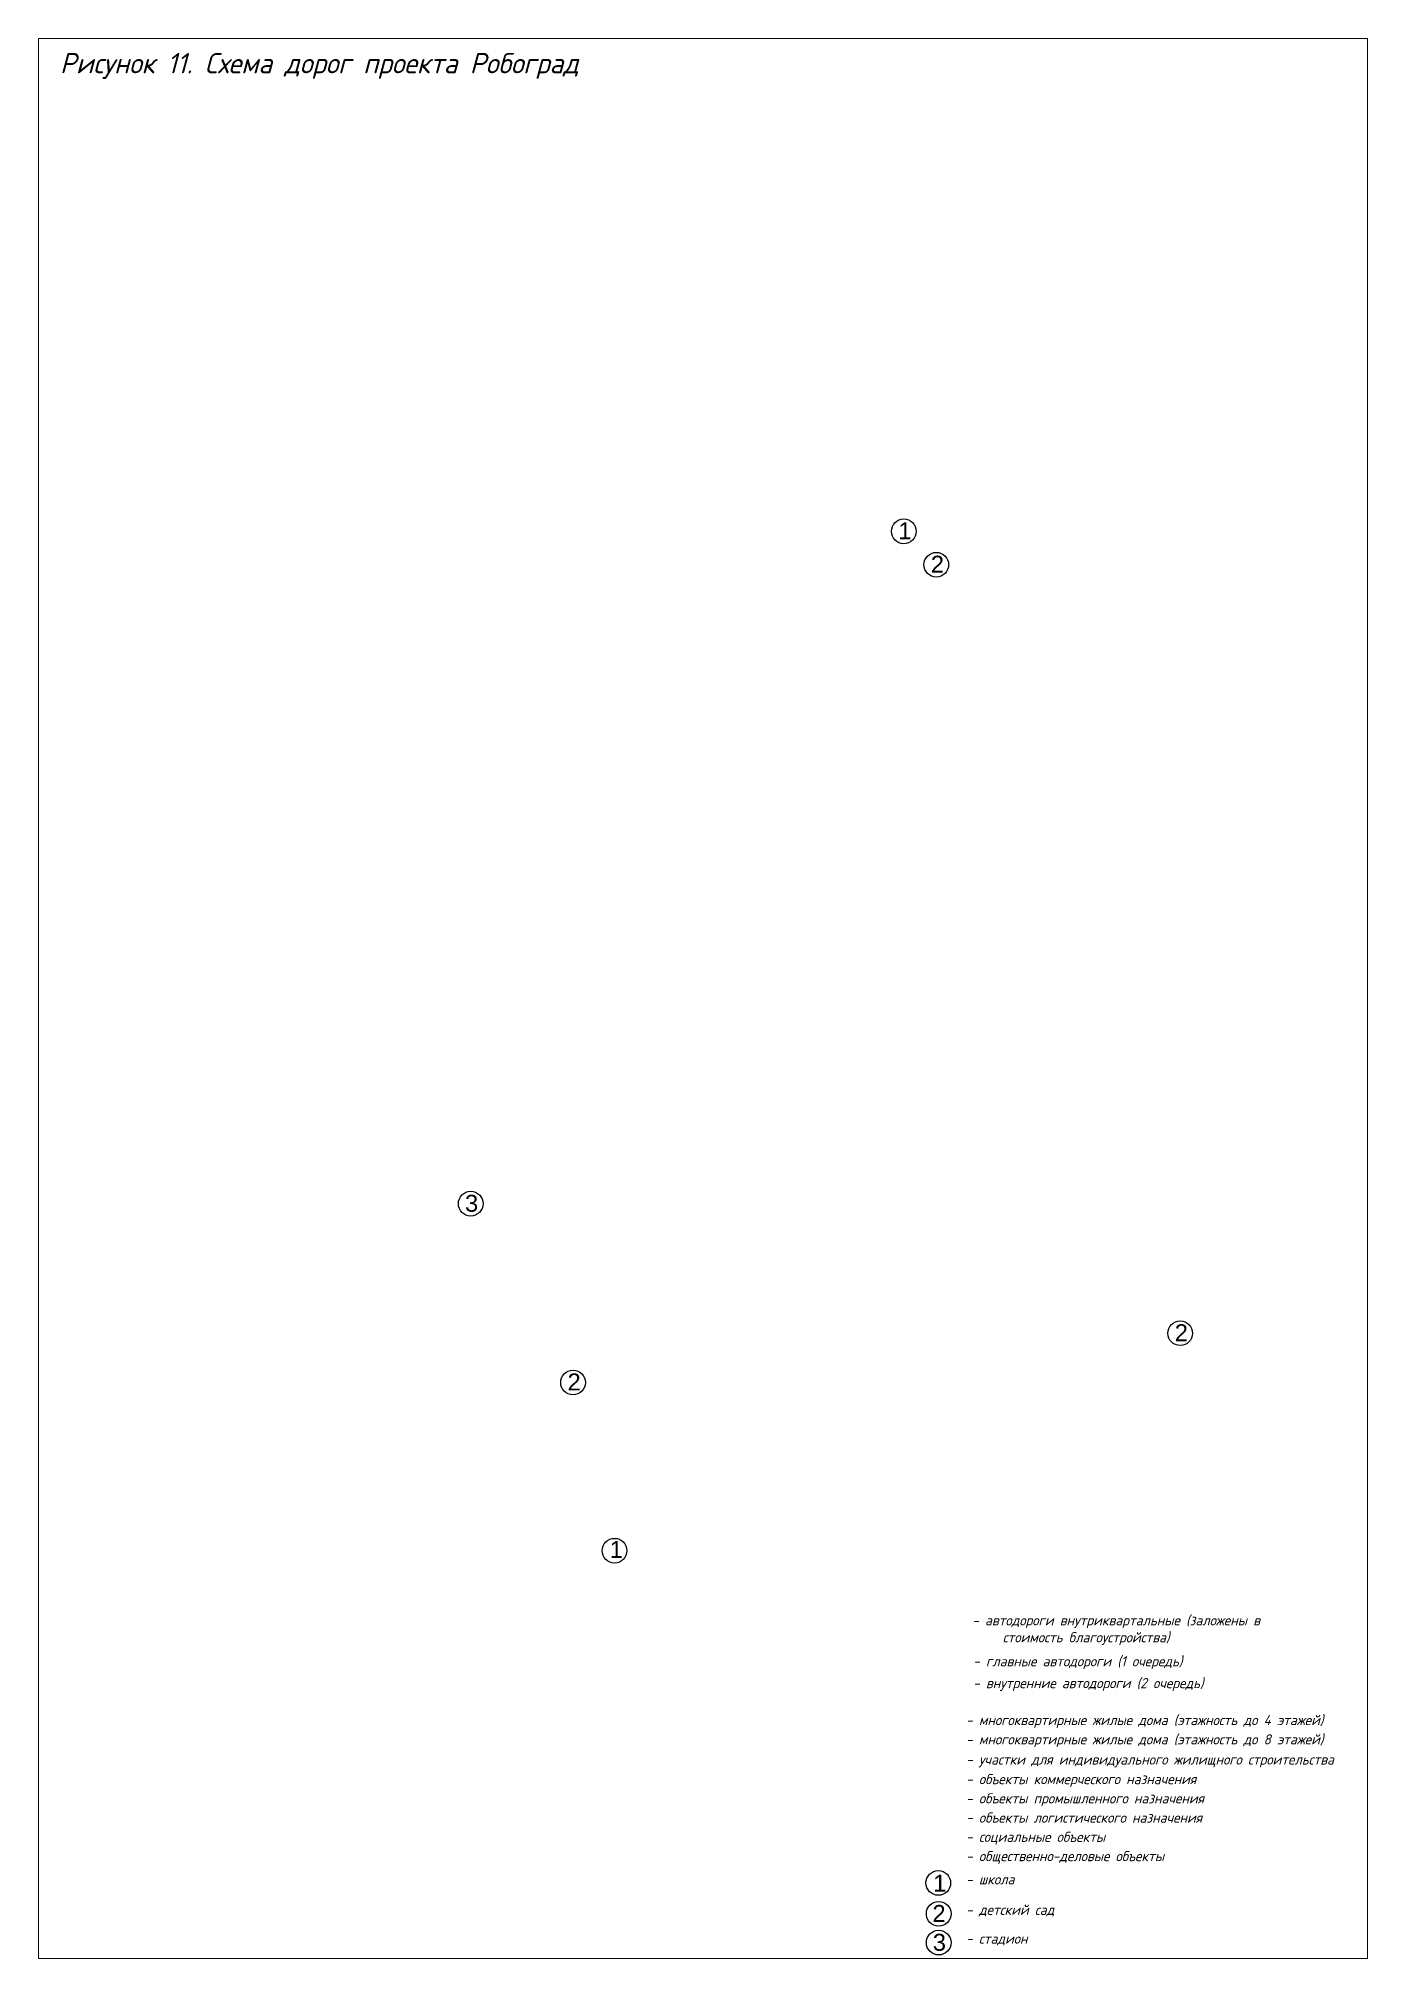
# Paper-space layout 'дороги_территории_потреб' of a CAD drawing. Header units: millimetres. Extents: x 13 to 405, y 12 to 579.
import ezdxf

# ---------------------------------------------------------------- set-up
doc = ezdxf.new("R2010")
doc.units = ezdxf.units.MM
doc.styles.add('GOST-2.304_Type-B_italic', font='GOST Common Italic.ttf')
doc.styles.get("Standard").update_dxf_attribs({"font": 'arial.ttf'})

psp = doc.layouts.new('дороги_территории_потреб')

# ---------------------------------------------------------------- linework, layer by layer
for centre in [(268.24, 433.31), (277.83, 423.46), (140.54, 235.05), (349.76, 196.84), (170.71, 182.31), (182.95, 132.72), (278.42, 34.74), (278.54, 25.64), (278.54, 17.15)]:
    psp.add_circle(centre, 3.64)

# ---------------------------------------------------------------- texts
at = {"attachment_point": 1, "style": 'GOST-2.304_Type-B_italic'}
for s, width, insert, char_height in [('Рисунок 11. Схема дорог проекта Робоград', 390.005, (19.41, 574.37), 6), ('\\pxi-3,l4,t4;- автодороги внутриквартальные (заложены в стоимость благоустройства)', 93.5629, (285.43, 113.69), 3), ('\\pxi-3,l4,t4;- главные автодороги (1 очередь)', 67.3848, (285.7, 101.62), 3), ('\\pxi-3,l4,t4;- внутренние автодороги (2 очередь)', 87.0268, (285.7, 95.17), 3), ('\\pxi-3,l4,t4;- многоквартирные жилые дома (этажность до 4 этажей)', 390.005, (283.62, 84.27), 3), ('\\pxi-3,l4,t4;- многоквартирные жилые дома (этажность до 8 этажей)', 390.005, (283.62, 78.59), 3), ('\\pxi-3,l4,t4;- участки для индивидуального жилищного строительства', 390.005, (283.62, 72.64), 3), ('\\pxi-3,l4,t4;- объекты коммерческого назначения', 390.005, (283.62, 66.86), 3), ('\\pxi-3,l4,t4;- объекты промышленного назначения', 390.005, (283.62, 61.19), 3), ('\\pxi-3,l4,t4;- объекты логистического назначения', 390.005, (283.62, 55.51), 3), ('\\pxi-3,l4,t4;- социальные объекты', 390.005, (283.62, 49.84), 3), ('\\pxi-3,l4,t4;- общественно-деловые объекты', 390.005, (283.62, 44.16), 3), ('\\pxi-3,l4,t4;- школа', 390.005, (283.62, 37.3), 3), ('\\pxi-3,l4,t4;- детский сад', 390.005, (283.62, 28.32), 3), ('\\pxi-3,l4,t4;- стадион', 390.005, (283.62, 19.83), 3)]:
    psp.add_mtext_dynamic_manual_height_columns(s, width=width, gutter_width=12.5, heights=[0], dxfattribs=dict(at, insert=insert, char_height=char_height))
at = {"char_height": 5, "attachment_point": 1}
for s, insert in [('1', (266.63, 435.97)), ('2', (276.22, 426.12)), ('3', (138.87, 237.66)), ('2', (348.15, 199.5)), ('2', (169.09, 184.97)), ('1', (181.54, 135.59)), ('1', (276.91, 37.17)), ('2', (276.7, 28.24)), ('3', (276.81, 19.74))]:
    psp.add_mtext_dynamic_manual_height_columns(s, width=8.5374, gutter_width=12.5, heights=[0], dxfattribs=dict(at, insert=insert))

# ---------------------------------------------------------------- viewports
at = {"layer": '0', "view_target_point": (2243449.06, 380847.38)}
psp.add_viewport(center=(209.04, 295.55), size=(391.96, 566.237), view_center_point=(614.74, -1026.66), view_height=5204.931, dxfattribs=at)

doc.saveas('drawing.dxf')
